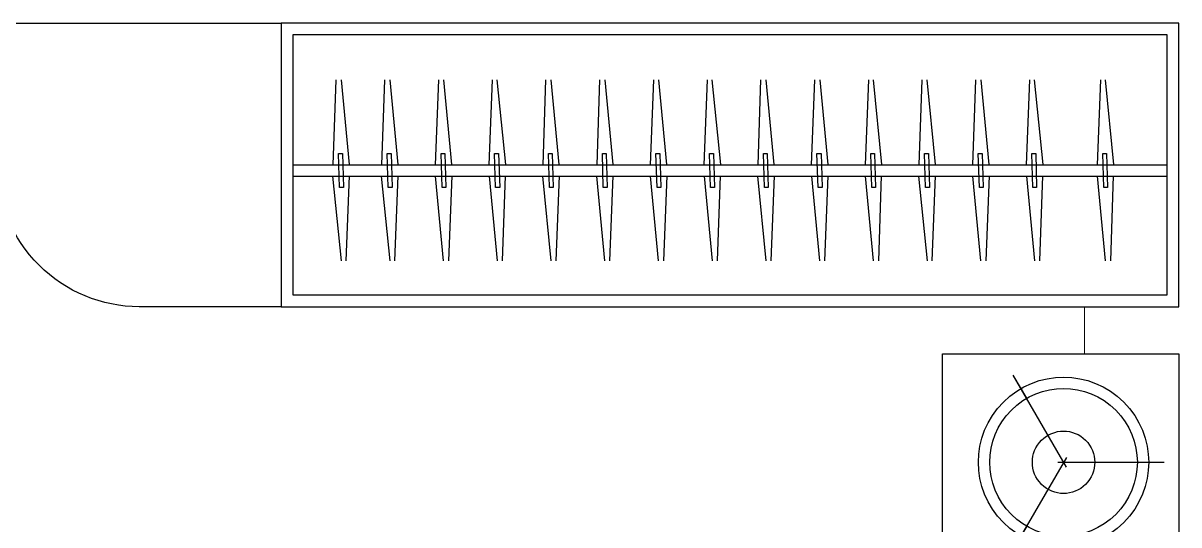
# Model space of a CAD drawing. Extents: x 1117549 to 1295333, y -232649 to -190649.
# Drawn here: x 1178254 to 1180699, y -215878 to -214817 of the extents above; entities that cross this region are included whole.
import ezdxf

# ---------------------------------------------------------------- set-up
doc = ezdxf.new("R2010")
doc.units = 0
doc.header["$LTSCALE"] = 1000
doc.header["$MEASUREMENT"] = 0
doc.layers.add('A-Furniture', color=252, linetype='CONTINUOUS')
doc.layers.add('图层1', color=6, linetype='CONTINUOUS')
doc.layers.add('铺地', color=147, linetype='CONTINUOUS', lineweight=0)

# ---------------------------------------------------------------- blocks, each defined once
blk = doc.blocks.new('adfaf')
at = {"layer": 'A-Furniture', "linetype": 'ByBlock', "lineweight": -2}
for p, q in [((1167799.5, -209016.7), (1167799.5, -208416.7)), ((1167799.5, -208416.7), (1169699.5, -208416.7, 0)), ((1169699.5, -208416.7, 0), (1169699.5, -209016.7, 0)), ((1167824.5, -208991.7), (1167824.5, -208441.7)), ((1167824.5, -208441.7), (1169674.5, -208441.7, 0)), ((1169674.5, -208441.7, 0), (1169674.5, -208991.7, 0)), ((1167955.5, -208536.7), (1167937.5, -208715.7)), ((1167965.5, -208536.7), (1167972.5, -208716.7)), ((1168105.5, -208536.7), (1168087.5, -208715.7)), ((1168115.5, -208536.7), (1168122.5, -208716.7)), ((1168218.5, -208536.7), (1168201.5, -208715.7)), ((1168229.5, -208536.7), (1168236.5, -208716.7)), ((1168332.5, -208536.7), (1168315.5, -208715.7)), ((1168343.5, -208536.7), (1168349.5, -208716.7)), ((1168446.5, -208536.7), (1168428.5, -208715.7)), ((1168456.5, -208536.7), (1168463.5, -208716.7)), ((1168559.5, -208536.7), (1168542.5, -208715.7)), ((1168570.5, -208536.7), (1168577.5, -208716.7)), ((1168673.5, -208536.7), (1168656.5, -208715.7)), ((1168684.5, -208536.7), (1168690.5, -208716.7)), ((1168787.5, -208536.7), (1168769.5, -208715.7)), ((1168797.5, -208536.7), (1168804.5, -208716.7)), ((1168900.5, -208536.7), (1168883.5, -208715.7)), ((1168911.5, -208536.7), (1168918.5, -208716.7)), ((1169014.5, -208536.7), (1168997.5, -208715.7)), ((1169025.5, -208536.7), (1169031.5, -208716.7)), ((1169128.5, -208536.7), (1169111.5, -208715.7)), ((1169139.5, -208536.7), (1169145.5, -208716.7)), ((1169242.5, -208536.7), (1169224.5, -208715.7)), ((1169252.5, -208536.7), (1169259.5, -208716.7)), ((1169355.5, -208536.7), (1169338.5, -208715.7)), ((1169366.5, -208536.7), (1169373.5, -208716.7)), ((1169469.5, -208536.7), (1169452.5, -208715.7)), ((1169480.5, -208536.7), (1169486.5, -208716.7)), ((1169572.5, -208536.7), (1169555.5, -208715.7)), ((1169583.5, -208536.7), (1169589.5, -208716.7)), ((1167952.5, -208692.7), (1167950.5, -208764.7)), ((1167960.5, -208692.7), (1167952.5, -208692.7)), ((1167958.5, -208764.7), (1167960.5, -208692.7)), ((1168102.5, -208692.7), (1168100.5, -208764.7)), ((1168110.5, -208692.7), (1168102.5, -208692.7)), ((1168108.5, -208764.7), (1168110.5, -208692.7)), ((1168215.5, -208692.7), (1168213.5, -208764.7)), ((1168224.5, -208692.7), (1168215.5, -208692.7)), ((1168221.5, -208764.7), (1168224.5, -208692.7)), ((1168329.5, -208692.7), (1168327.5, -208764.7)), ((1168337.5, -208692.7), (1168329.5, -208692.7)), ((1168335.5, -208764.7), (1168337.5, -208692.7)), ((1168443.5, -208692.7), (1168441.5, -208764.7)), ((1168451.5, -208692.7), (1168443.5, -208692.7)), ((1168449.5, -208764.7), (1168451.5, -208692.7)), ((1168556.5, -208692.7), (1168554.5, -208764.7)), ((1168565.5, -208692.7), (1168556.5, -208692.7)), ((1168562.5, -208764.7), (1168565.5, -208692.7)), ((1168670.5, -208692.7), (1168668.5, -208764.7)), ((1168678.5, -208692.7), (1168670.5, -208692.7)), ((1168676.5, -208764.7), (1168678.5, -208692.7)), ((1168784.5, -208692.7), (1168782.5, -208764.7)), ((1168792.5, -208692.7), (1168784.5, -208692.7)), ((1168790.5, -208764.7), (1168792.5, -208692.7)), ((1168897.5, -208692.7), (1168895.5, -208764.7)), ((1168906.5, -208692.7), (1168897.5, -208692.7)), ((1168903.5, -208764.7), (1168906.5, -208692.7)), ((1169011.5, -208692.7), (1169009.5, -208764.7)), ((1169019.5, -208692.7), (1169011.5, -208692.7)), ((1169017.5, -208764.7), (1169019.5, -208692.7)), ((1169125.5, -208692.7), (1169123.5, -208764.7)), ((1169133.5, -208692.7), (1169125.5, -208692.7)), ((1169131.5, -208764.7), (1169133.5, -208692.7)), ((1169239.5, -208692.7), (1169236.5, -208764.7)), ((1169247.5, -208692.7), (1169239.5, -208692.7)), ((1169245.5, -208764.7), (1169247.5, -208692.7)), ((1169352.5, -208692.7), (1169350.5, -208764.7)), ((1169360.5, -208692.7), (1169352.5, -208692.7)), ((1169358.5, -208764.7), (1169360.5, -208692.7)), ((1169466.5, -208692.7), (1169464.5, -208764.7)), ((1169474.5, -208692.7), (1169466.5, -208692.7)), ((1169472.5, -208764.7), (1169474.5, -208692.7)), ((1169569.5, -208692.7), (1169567.5, -208764.7)), ((1169577.5, -208692.7), (1169569.5, -208692.7)), ((1169575.5, -208764.7), (1169577.5, -208692.7)), ((1169674.5, -208716.7, 0), (1167824.5, -208716.7)), ((1169674.5, -208740.7, 0), (1167824.5, -208740.7)), ((1167943.5, -208919.7), (1167937.5, -208739.7)), ((1167954.5, -208919.7), (1167971.5, -208740.7)), ((1168093.5, -208919.7), (1168087.5, -208739.7)), ((1168104.5, -208919.7), (1168121.5, -208740.7)), ((1168207.5, -208919.7), (1168200.5, -208739.7)), ((1168218.5, -208919.7), (1168235.5, -208740.7)), ((1168321.5, -208919.7), (1168314.5, -208739.7)), ((1168331.5, -208919.7), (1168349.5, -208740.7)), ((1168434.5, -208919.7), (1168428.5, -208739.7)), ((1168445.5, -208919.7), (1168462.5, -208740.7)), ((1168548.5, -208919.7), (1168541.5, -208739.7)), ((1168559.5, -208919.7), (1168576.5, -208740.7)), ((1168662.5, -208919.7), (1168655.5, -208739.7)), ((1168672.5, -208919.7), (1168690.5, -208740.7)), ((1168775.5, -208919.7), (1168769.5, -208739.7)), ((1168786.5, -208919.7), (1168803.5, -208740.7)), ((1168889.5, -208919.7), (1168882.5, -208739.7)), ((1168900.5, -208919.7), (1168917.5, -208740.7)), ((1169003.5, -208919.7), (1168996.5, -208739.7)), ((1169014.5, -208919.7), (1169031.5, -208740.7)), ((1169117.5, -208919.7), (1169110.5, -208739.7)), ((1169127.5, -208919.7), (1169145.5, -208740.7)), ((1169230.5, -208919.7), (1169224.5, -208739.7)), ((1169241.5, -208919.7), (1169258.5, -208740.7)), ((1169344.5, -208919.7), (1169337.5, -208739.7)), ((1169355.5, -208919.7), (1169372.5, -208740.7)), ((1169458.5, -208919.7), (1169451.5, -208739.7)), ((1169468.5, -208919.7), (1169486.5, -208740.7)), ((1169561.5, -208919.7), (1169554.5, -208739.7)), ((1169571.5, -208919.7), (1169589.5, -208740.7)), ((1167950.5, -208764.7), (1167958.5, -208764.7)), ((1168100.5, -208764.7), (1168108.5, -208764.7)), ((1168213.5, -208764.7), (1168221.5, -208764.7)), ((1168327.5, -208764.7), (1168335.5, -208764.7)), ((1168441.5, -208764.7), (1168449.5, -208764.7)), ((1168554.5, -208764.7), (1168562.5, -208764.7)), ((1168668.5, -208764.7), (1168676.5, -208764.7)), ((1168782.5, -208764.7), (1168790.5, -208764.7)), ((1168895.5, -208764.7), (1168903.5, -208764.7)), ((1169009.5, -208764.7), (1169017.5, -208764.7)), ((1169123.5, -208764.7), (1169131.5, -208764.7)), ((1169236.5, -208764.7), (1169245.5, -208764.7)), ((1169350.5, -208764.7), (1169358.5, -208764.7)), ((1169464.5, -208764.7), (1169472.5, -208764.7)), ((1169567.5, -208764.7), (1169575.5, -208764.7)), ((1169674.5, -208991.7, 0), (1167824.5, -208991.7)), ((1169699.5, -209016.7, 0), (1167799.5, -209016.7))]:
    blk.add_line(p, q, dxfattribs=at)
blk = doc.blocks.new('A-Bed room-Bed-1500x2000e')
at = {"layer": 'A-Furniture', "color": 0, "linetype": 'ByBlock', "lineweight": -2}
for p, q in [((500, 1275), (0, 1275)), ((0, 1275), (0, 775)), ((500, 775), (500, 1275)), ((322.1, 1181.2), (350.4, 1230.1)), ((87.9, 1045.9), (31.4, 1045.9)), ((322.1, 910.7), (350.4, 861.8)), ((0, 775), (500, 775)), ((40, 775), (0, 775)), ((0, 775), (0, -775)), ((40, -775), (40, 775)), ((40, 763.5), (2000.7, 763.5)), ((40, 763.5), (2000.7, 763.5)), ((519.8, 763.5), (519.8, 640.5)), ((570.6, 763.5), (570.6, 631)), ((575.1, 763.5), (1363.6, -783.2)), ((608.2, 763.5), (1552.4, -757.5)), ((2000.7, 763.5), (2000.7, -736.5)), ((63, -700.7), (63, 665.9)), ((336.3, -603.2), (336.3, 602.3)), ((678.3, 602.3), (678.3, -603.2)), ((678.3, -0.5), (336.3, -0.5)), ((473.4, -635.8), (473.4, -700.7)), ((519.8, -625.4), (519.8, -783.2)), ((570.6, -615.9), (570.6, -783.2)), ((40, -736.5), (2000.7, -736.5)), ((0, -775), (500, -775)), ((0, -1275), (0, -775)), ((0, -775), (40, -775)), ((500, -775), (500, -1275)), ((322.1, -868.8), (350.4, -819.9)), ((87.9, -1004.1), (31.4, -1004.1)), ((322.1, -1139.3), (350.4, -1188.2)), ((500, -1275), (0, -1275))]:
    blk.add_line(p, q, dxfattribs=at)
at = {"layer": 'A-Furniture', "color": 0, "linetype": 'ByBlock', "lineweight": -2, "ltscale": 0.5}
for p, q in [((238.1, 1035.5), (350.4, 1230.1)), ((238.1, 1056.3), (350.4, 861.8)), ((256.1, 1045.9), (31.4, 1045.9)), ((238.1, -1014.5), (350.4, -819.9)), ((238.1, -993.7), (350.4, -1188.2)), ((256.1, -1004.1), (31.4, -1004.1))]:
    blk.add_line(p, q, dxfattribs=at)
at = {"layer": 'A-Furniture', "color": 0, "linetype": 'ByBlock', "lineweight": -2}
for centre, radius, start, end in [((1430.8, 624), 192, 87.3508, 116.953), ((1447.1, 606), 209.9, 63.8724, 92.0368), ((2026.4, 714.2), 106, 61.2787, 134.2159), ((2051.6, 751), 61.8, 342.9418, 65.3448), ((1225.8, 1130.3), 355.3, 267.672, 289.3936), ((1636.1, 980.2), 209.3, 242.5424, 272.8438), ((1912.9, 828.1), 54.9, 268.5556, 316.2435), ((160, -2173.1), 2939.9, 88.9884, 92.3384), ((774.9, -20627.4), 21401.2, 90.89567, 91.50762), ((480.7, 188.8), 583.8, 80.4669, 93.9633), ((655.9, 1566.2), 805.5, 264.4085, 273.218), ((778.2, -748.7), 1512.6, 87.0776, 92.9224), ((909.2, 2070.3), 1309.4, 267.6419, 276.6698), ((1221.3, -1500.3), 2275.6, 90.2505, 94.0312), ((1770.2, 1924.8), 1160.2, 263.88, 273.3505), ((1911.1, 372.6), 400.7, 89.9364, 100.5147), ((689.8, 210.7), 637.9, 120.9997, 153.5912), ((58.4, 72), 749.3, 48.5378, 66.1653), ((1984, 788.6), 138.4, 308.044, 336.2939), ((268.2, 167.5), 539, 87.8976, 112.3788), ((2099.3, 635.2), 53.6, 124.1356, 199.7689), ((507.3, 186.9), 449.1, 67.6212, 112.3788), ((1820.9, 556), 236, 342.8192, 15.0013), ((1825.8, 1108.2), 1814.3, 199.7745, 214.8201), ((2837.2, 327.5), 806.6, 168.6452, 177.6232), ((2963.5, 305.3), 933.9, 176.5835, 185.0474), ((1220.9, 198.7), 812.7, 356.6723, 1.7242), ((5180.7, -1764.3), 5259.3, 158.0356, 165.2175), ((1220.9, 104.3), 812.7, 358.2758, 3.3277), ((11863.9, -203.6), 9834.8, 178.34849, 181.19074), ((2330.2, -387.3), 299.6, 183.9579, 198.6948), ((666.8, -138.7), 637.9, 206.4088, 239.0003), ((1820.9, -553), 236, 344.9987, 17.1808), ((507.3, -187.9), 449.1, 247.6212, 292.3788), ((35.4, 0), 749.3, 293.8347, 302.5362), ((2099.3, -632.2), 53.6, 160.2311, 235.8644), ((1984, -785.6), 138.4, 23.7061, 51.956), ((268.2, -202.3), 539, 247.6212, 292.3788), ((2051.6, -748), 61.8, 294.6552, 17.0582), ((655.9, -1563.2), 805.5, 86.782, 95.5915), ((909.2, -2067.3), 1309.4, 83.3302, 92.3581), ((160, 2176.1), 2939.9, 267.6616, 271.0116), ((774.9, 20630.4), 21401.2, 268.49238, 269.10433), ((480.7, -185.8), 583.8, 266.0367, 279.5331), ((778.2, 751.7), 1512.6, 267.0776, 272.9224), ((1221.3, 1503.3), 2275.6, 265.9688, 269.7495), ((1225.8, -1127.3), 355.3, 70.6064, 92.328), ((1636.1, -977.2), 209.3, 87.1562, 117.4576), ((1770.2, -1921.8), 1160.2, 86.6495, 96.12), ((1911.1, -369.6), 400.7, 259.4853, 270.0636), ((1912.9, -825.1), 54.9, 43.7565, 91.4444), ((1430.8, -621), 192, 243.047, 272.6492), ((1447.1, -603), 209.9, 267.9632, 296.1276), ((2026.4, -711.2), 106, 225.7841, 298.7213)]:
    blk.add_arc(centre, radius, start, end, dxfattribs=at)
at = {"layer": 'A-Furniture', "color": 0, "linetype": 'ByBlock', "lineweight": -2, "ltscale": 0.02, "extrusion": (0, 0, -1)}
for centre in [(244.1, 1045.9), (244.1, -1004.1)]:
    blk.add_ellipse(centre, major_axis=(-127.4, 127.4), ratio=1, start_param=1.570796326794896, end_param=7.853981633974483, dxfattribs=at)
at = {"layer": 'A-Furniture', "color": 0, "linetype": 'ByBlock', "lineweight": -2, "ltscale": 0.5, "extrusion": (0, 0, -1)}
for centre, major_axis in [((244.1, 1045.9), (-110.4, 110.4)), ((244.1, 1045.9), (-46.7, 46.7)), ((244.1, -1004.1), (-110.4, 110.4)), ((244.1, -1004.1), (-46.7, 46.7))]:
    blk.add_ellipse(centre, major_axis=major_axis, ratio=1, start_param=1.570796326794896, end_param=7.853981633974483, dxfattribs=at)

msp = doc.modelspace()

# ---------------------------------------------------------------- linework, layer by layer
at = {"layer": 'A-Furniture', "elevation": 0}
msp.add_lwpolyline([(1178199.5, -214816.7), (1178799.5, -214816.7), (1178799.5, -215416.7), (1178499.5, -215416.7, -0.414214), (1178199.5, -215116.7)], format="xyb", close=True, dxfattribs=at)
at = {"layer": '铺地', "elevation": 0}
msp.add_lwpolyline([(1180499.5, -215416.7), (1180499.5, -215516.7)], dxfattribs=at)

# ---------------------------------------------------------------- block references
at = {"layer": 'A-Furniture', "xscale": -1, "rotation": 3.335092202405576e-09}
msp.add_blockref('A-Bed room-Bed-1500x2000e', (1180699.5, -216791.7, 0), dxfattribs=at)
at = {"layer": '图层1', "color": 3, "xscale": -1}
msp.add_blockref('adfaf', (2348498.9, -6400, 0), dxfattribs=at)

doc.saveas('drawing.dxf')
